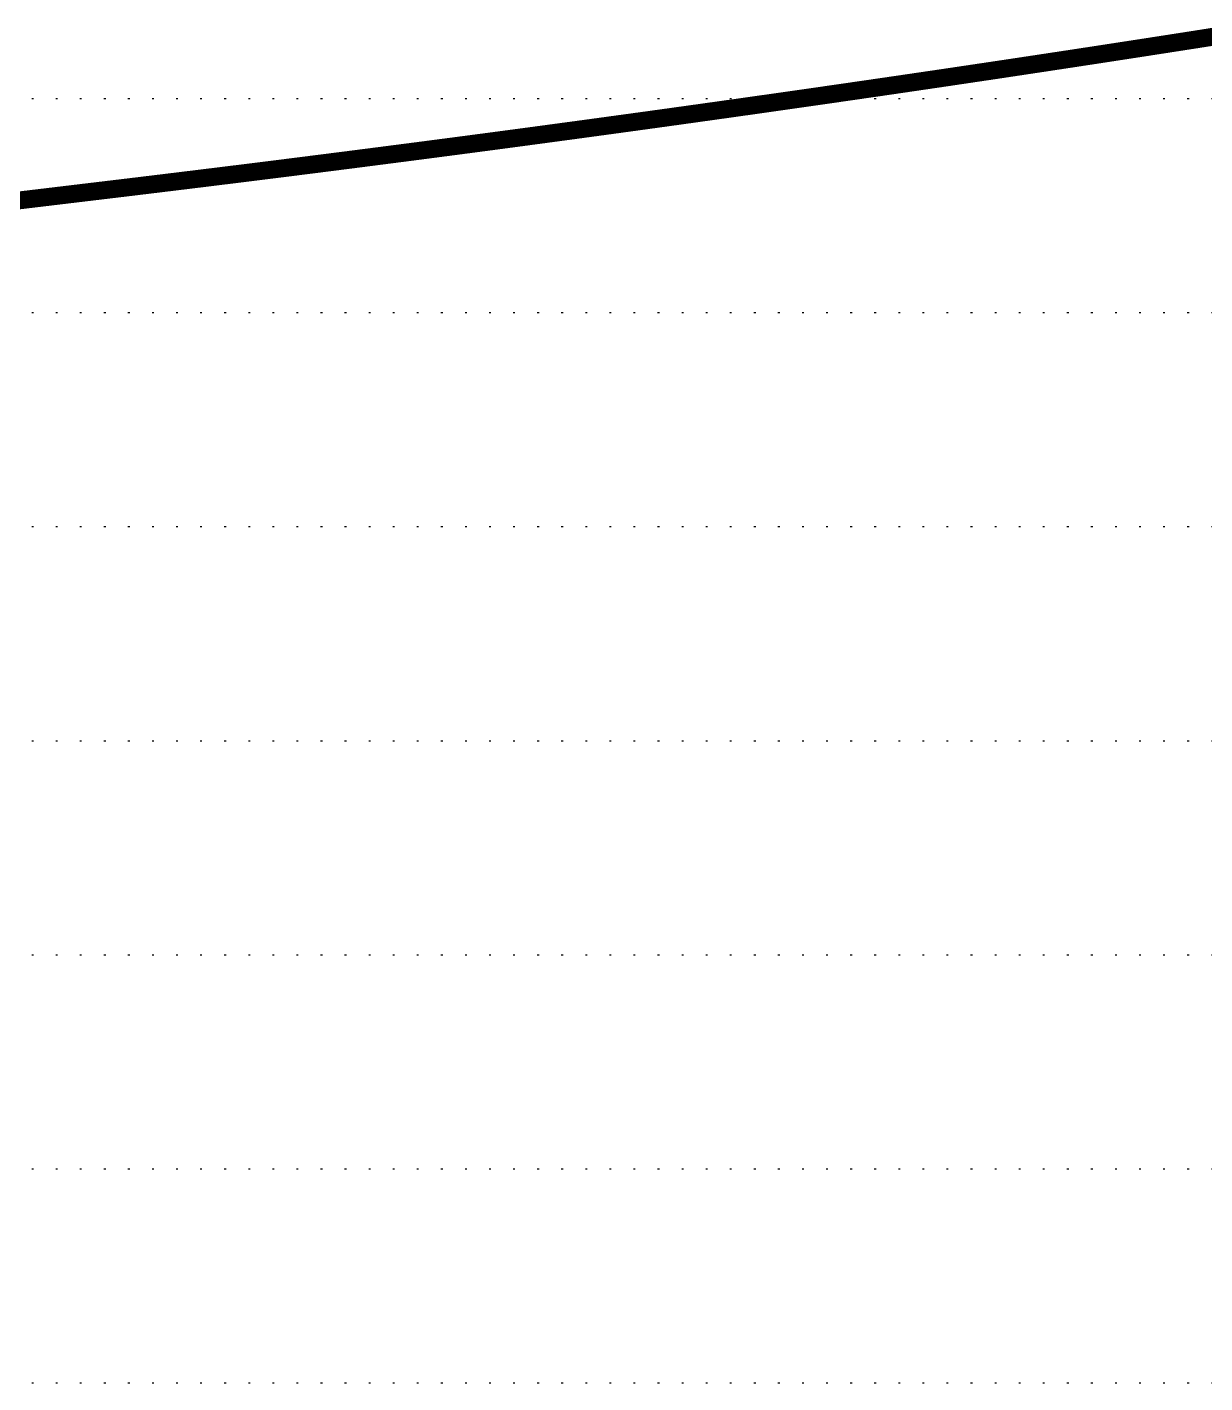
# Model space of a CAD drawing. Header units: millimetres. Extents: x -1499 to 6658, y -12483 to -6008.
# Drawn here: x 1141.4 to 1207.4, y -11201.1 to -11125.1 of the extents above; entities that cross this region are included whole.
import ezdxf

# ---------------------------------------------------------------- set-up
doc = ezdxf.new("R2010")
doc.units = ezdxf.units.MM
doc.linetypes.add('A-DOTLN01H', pattern=[0.125, 0, -0.125])
doc.layers.add('CR-GRID', color=56, linetype='A-DOTLN01H')
doc.layers.add('종단계획선', color=7, linetype='Continuous')

msp = doc.modelspace()

# ---------------------------------------------------------------- linework, layer by layer
at = {"layer": 'CR-GRID', "linetype": 'A-DOTLN01H', "ltscale": 10}
for p, q in [((696.157, -11129.058), (5436.157, -11129.058)), ((696.157, -11141.058), (5436.157, -11141.058)), ((696.157, -11165.058), (5436.157, -11165.058)), ((696.157, -11177.058), (5436.157, -11177.058)), ((696.157, -11189.058), (6636.157, -11189.058)), ((696.157, -11201.058), (6636.157, -11201.058))]:
    msp.add_line(p, q, dxfattribs=at)
at = {"layer": 'CR-GRID', "color": 6, "linetype": 'A-DOTLN01H', "ltscale": 10}
msp.add_line((696.157, -11153.058), (5436.157, -11153.058), dxfattribs=at)
at = {"layer": '종단계획선', "const_width": 1, "flags": 128}
msp.add_lwpolyline([(696.157, -11188.146), (1146.157, -11134.147), (1147.357, -11134.003), (1148.557, -11133.857), (1149.757, -11133.711), (1150.957, -11133.564), (1152.157, -11133.416), (1153.357, -11133.268), (1154.557, -11133.118), (1155.757, -11132.968), (1156.957, -11132.816), (1158.157, -11132.664), (1159.357, -11132.511), (1160.557, -11132.357), (1161.757, -11132.202), (1162.957, -11132.047), (1164.157, -11131.89), (1165.357, -11131.733), (1166.557, -11131.575), (1167.757, -11131.416), (1168.957, -11131.256), (1170.157, -11131.095), (1171.357, -11130.933), (1172.557, -11130.771), (1173.757, -11130.607), (1174.957, -11130.443), (1176.157, -11130.278), (1177.357, -11130.112), (1178.557, -11129.945), (1179.757, -11129.777), (1180.957, -11129.609), (1182.157, -11129.439), (1183.357, -11129.269), (1184.557, -11129.098), (1185.757, -11128.926), (1186.957, -11128.753), (1188.157, -11128.579), (1189.357, -11128.405), (1190.557, -11128.229), (1191.757, -11128.053), (1192.957, -11127.876), (1194.157, -11127.697), (1195.357, -11127.519), (1196.157, -11127.399), (1197.357, -11127.218), (1198.557, -11127.037), (1199.757, -11126.855), (1200.957, -11126.672), (1202.157, -11126.488), (1203.357, -11126.304), (1204.557, -11126.118), (1205.757, -11125.932), (1206.957, -11125.745), (1208.157, -11125.556)], dxfattribs=at)

doc.saveas('drawing.dxf')
